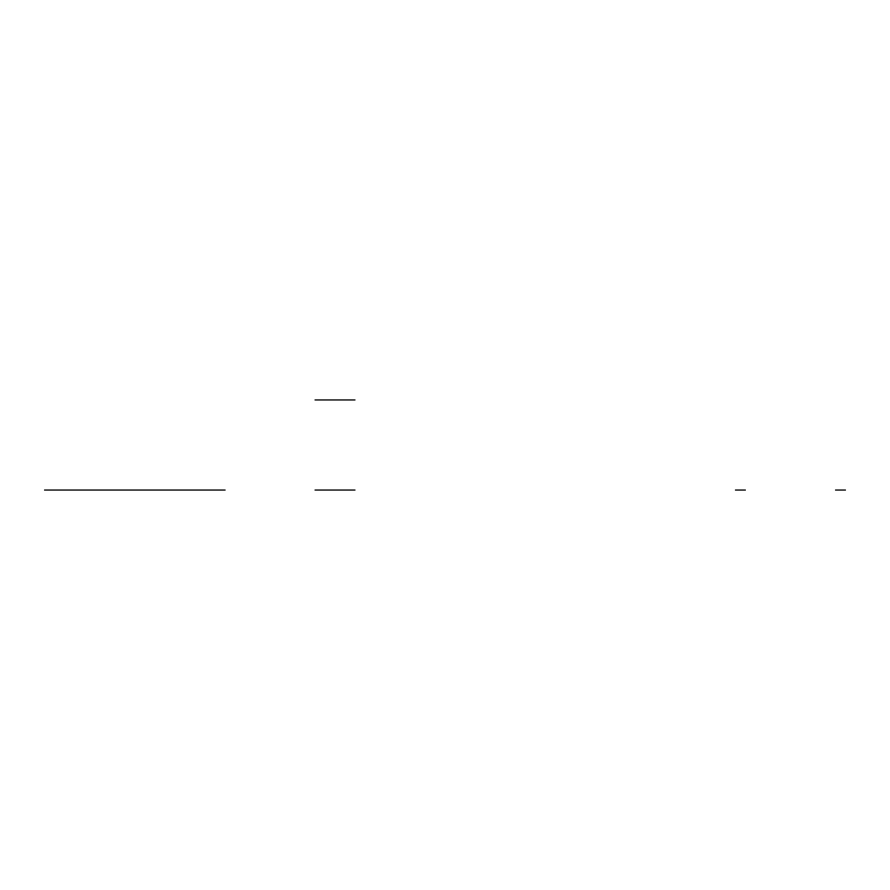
<?xml version="1.0" encoding="UTF-8"?>
<svg xmlns="http://www.w3.org/2000/svg" width="890" height="890" viewBox="0 0 890 890"><rect width="100%" height="100%" fill="white"/><g stroke="black" fill="none" stroke-linecap="round" stroke-linejoin="round"><path stroke-width="1.33" d="M314.993 399.955L355.032 399.955M44.5 490.045L225.148 490.045M314.993 490.045L355.032 490.045M735.396 490.045L745.408 490.045M835.488 490.045L845.5 490.045"/></g></svg>
